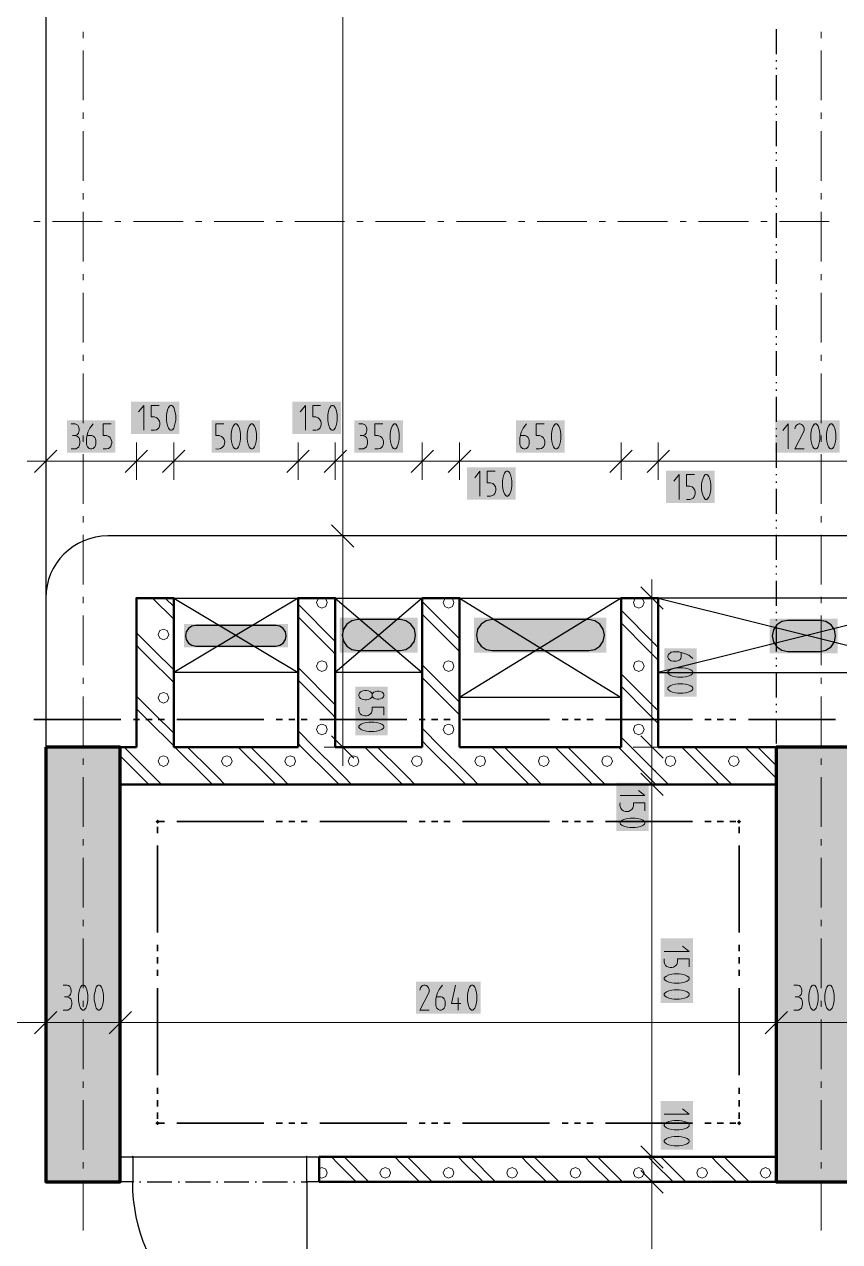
# Model space of a CAD drawing. Header units: millimetres. Extents: x 0 to 594, y 0 to 420.
# Drawn here: x 384.93 to 411.6, y 183.05 to 222.86 of the extents above; entities that cross this region are included whole.
import ezdxf

# ---------------------------------------------------------------- set-up
doc = ezdxf.new("R2010")
doc.units = ezdxf.units.MM
doc.header["$LTSCALE"] = 8
for name, color, linetype in [('PDF_Dokresleni nad rovinou rezu', 7, 'Continuous'), ('PDF_Dvere', 7, 'Continuous'), ('PDF_Instalacni prizdivky', 7, 'Continuous'), ('PDF_Koty delkove', 7, 'Continuous'), ('PDF_Obecne 0.25', 7, 'Continuous'), ('PDF_Osy hlavni', 7, 'Continuous'), ('PDF_Pozarni useky', 3, 'Continuous'), ('PDF_Rampy', 7, 'Continuous'), ('PDF_Rozvadece', 7, 'Continuous'), ('PDF_Steny vnitrni', 7, 'Continuous')]:
    doc.layers.add(name, color=color, linetype=linetype)

msp = doc.modelspace()

# ---------------------------------------------------------------- linework, layer by layer
at = {"layer": 'PDF_Dokresleni nad rovinou rezu', "lineweight": 25}
for points in [[(409.525, 222.702), (409.525, 221.89)], [(409.525, 221.687), (409.525, 221.646)], [(409.525, 221.443), (409.525, 221.402)], [(409.525, 221.199), (409.525, 220.386)], [(409.525, 220.183), (409.525, 220.143)], [(409.525, 219.939), (409.525, 219.899)], [(409.525, 219.696), (409.525, 218.883)], [(409.525, 218.68), (409.525, 218.639)], [(409.525, 218.436), (409.525, 218.395)], [(409.525, 218.192), (409.525, 217.38)], [(409.525, 217.176), (409.525, 217.136)], [(409.525, 216.933), (409.525, 216.892)], [(409.525, 216.689), (409.525, 215.876)], [(409.525, 215.673), (409.525, 215.632)], [(409.525, 215.429), (409.525, 215.389)], [(409.525, 215.185), (409.525, 214.373)], [(409.525, 214.17), (409.525, 214.129)], [(409.525, 213.926), (409.525, 213.885)], [(409.525, 213.682), (409.525, 212.869)], [(409.525, 212.666), (409.525, 212.626)], [(409.525, 212.422), (409.525, 212.382)], [(409.525, 212.179), (409.525, 211.366)], [(409.525, 211.163), (409.525, 211.122)], [(409.525, 210.919), (409.525, 210.878)], [(409.525, 210.675), (409.525, 209.863)], [(409.525, 209.659), (409.525, 209.619)], [(409.525, 209.416), (409.525, 209.375)], [(409.525, 209.172), (409.525, 208.359)], [(409.525, 208.156), (409.525, 208.115)], [(409.525, 207.912), (409.525, 207.872)], [(409.525, 207.669), (409.525, 206.856)], [(409.525, 206.653), (409.525, 206.612)], [(409.525, 206.409), (409.525, 206.368)], [(409.525, 206.165), (409.525, 205.353)], [(409.525, 205.149), (409.525, 205.109)], [(409.525, 204.906), (409.525, 204.865)], [(409.525, 204.662), (409.525, 203.849)], [(409.525, 203.646), (409.525, 203.605)], [(409.525, 203.402), (409.525, 203.362)], [(409.525, 203.158), (409.525, 202.346)], [(409.525, 202.143), (409.525, 202.102)], [(409.525, 201.899), (409.525, 201.858)], [(409.525, 201.655), (409.525, 200.842)], [(409.525, 200.639), (409.525, 200.599)], [(409.525, 200.395), (409.525, 200.355)], [(409.525, 200.152), (409.525, 199.339)]]:
    msp.add_lwpolyline(points, dxfattribs=at)
at = {"layer": 'PDF_Dokresleni nad rovinou rezu', "lineweight": 25, "transparency": 33554559}
msp.add_solid([(409.525, 199.275), (409.576, 199.224), (409.474, 199.224), (409.525, 199.173)], dxfattribs=at)
at = {"layer": 'PDF_Dvere', "lineweight": 25}
for points in [[(388.071, 185.816), (388.478, 185.816), (388.478, 185.003), (388.071, 185.003)], [(394.166, 185.816), (394.572, 185.816), (394.572, 185.003), (394.166, 185.003)]]:
    msp.add_lwpolyline(points, close=True, dxfattribs=at)
for points in [[(388.478, 185.816), (388.498, 185.816)], [(388.701, 185.816), (388.741, 185.816)], [(388.945, 185.816), (389.757, 185.816)], [(389.96, 185.816), (390.001, 185.816)], [(390.204, 185.816), (391.017, 185.816)], [(391.22, 185.816), (391.261, 185.816)], [(391.464, 185.816), (392.276, 185.816)], [(392.48, 185.816), (392.52, 185.816)], [(392.723, 185.816), (393.536, 185.816)], [(393.739, 185.816), (393.78, 185.816)], [(393.983, 185.816), (394.166, 185.816)], [(388.701, 185.003), (388.741, 185.003)], [(388.945, 185.003), (389.757, 185.003)], [(389.96, 185.003), (390.001, 185.003)], [(390.204, 185.003), (391.017, 185.003)], [(391.22, 185.003), (391.261, 185.003)], [(391.464, 185.003), (392.276, 185.003)], [(392.48, 185.003), (392.52, 185.003)], [(392.723, 185.003), (393.536, 185.003)], [(393.739, 185.003), (393.78, 185.003)]]:
    msp.add_lwpolyline(points, dxfattribs=at)
msp.add_lwpolyline([(393.983, 185.003), (394.166, 185.003), (394.166, 179.314, -0.414213), (388.478, 185.003), (388.498, 185.003)], format="xyb", dxfattribs=at)
at = {"layer": 'PDF_Dvere', "lineweight": 25, "transparency": 33554559}
for points in [[(388.427, 185.816), (388.478, 185.866), (388.478, 185.765), (388.528, 185.816)], [(394.115, 185.816), (394.166, 185.866), (394.166, 185.765), (394.217, 185.816)], [(388.427, 185.003), (388.478, 185.054), (388.478, 184.952), (388.528, 185.003)], [(394.115, 185.003), (394.166, 185.054), (394.166, 184.952), (394.217, 185.003)]]:
    msp.add_solid(points, dxfattribs=at)
at = {"layer": 'PDF_Instalacni prizdivky', "lineweight": 50}
for points in [[(389.818, 199.224), (389.818, 204.1), (388.6, 204.1), (388.6, 199.224)], [(395.101, 199.224), (395.101, 204.1), (393.882, 204.1), (393.882, 199.224)], [(399.164, 199.224), (399.164, 204.1), (397.945, 204.1), (397.945, 199.224)], [(405.665, 199.224), (405.665, 204.1), (404.446, 204.1), (404.446, 199.224)], [(388.6, 199.224), (388.071, 199.224), (388.071, 198.005), (409.525, 198.005), (409.525, 199.224), (405.665, 199.224)], [(393.882, 199.224), (389.818, 199.224)], [(397.945, 199.224), (395.101, 199.224)], [(404.446, 199.224), (399.164, 199.224)], [(394.572, 185.003), (394.572, 185.816)], [(394.572, 185.003), (409.525, 185.003), (409.525, 185.816), (394.572, 185.816)]]:
    msp.add_lwpolyline(points, dxfattribs=at)
at = {"layer": 'PDF_Instalacni prizdivky', "lineweight": 9}
for points in [[(388.6, 203.895), (388.621, 203.948), (388.6, 204)], [(389.124, 204.1), (389.818, 203.405)], [(389.538, 204.1), (389.818, 203.82)], [(393.882, 203.901), (395.101, 202.682)], [(394.611, 204.1), (394.541, 204.071), (394.49, 203.948), (394.541, 203.824), (394.664, 203.773), (394.787, 203.824), (394.838, 203.948), (394.787, 204.071), (394.716, 204.1)], [(397.945, 203.982), (399.164, 202.763)], [(398.756, 204.1), (398.685, 204.071), (398.634, 203.948), (398.685, 203.824), (398.808, 203.773), (398.931, 203.824), (398.982, 203.948), (398.931, 204.071), (398.861, 204.1)], [(404.973, 204.1), (404.902, 204.071), (404.851, 203.948), (404.902, 203.824), (405.025, 203.773), (405.148, 203.824), (405.199, 203.948), (405.148, 204.071), (405.077, 204.1)], [(393.882, 203.486), (394.975, 202.393), (395.101, 202.267)], [(397.945, 203.568), (399.119, 202.393), (399.164, 202.349)], [(404.446, 203.698), (405.543, 202.601)], [(404.446, 203.283), (405.336, 202.393), (405.543, 202.186), (405.665, 202.064)], [(388.6, 202.966), (388.965, 202.601), (389.172, 202.393), (389.818, 201.747)], [(397.945, 202.908), (397.946, 202.911), (397.945, 202.915)], [(388.6, 202.552), (388.758, 202.393), (388.965, 202.186), (389.818, 201.333)], [(405.543, 202.601), (405.665, 202.479)], [(388.6, 201.823), (388.621, 201.875), (388.6, 201.928)], [(397.945, 201.91), (399.164, 200.691)], [(393.882, 201.829), (395.101, 200.61)], [(397.945, 201.495), (399.119, 200.321), (399.164, 200.276)], [(404.446, 201.625), (405.543, 200.528)], [(393.882, 201.414), (394.975, 200.321), (395.101, 200.195)], [(404.446, 201.211), (405.336, 200.321), (405.543, 200.114), (405.665, 199.992)], [(388.6, 200.894), (388.965, 200.528)], [(397.945, 200.836), (397.946, 200.839), (397.945, 200.843)], [(388.6, 200.48), (388.758, 200.321), (388.965, 200.114), (389.818, 199.261)], [(388.965, 200.528), (389.172, 200.321), (389.818, 199.675)], [(405.543, 200.528), (405.665, 200.406)], [(388.6, 199.751), (388.621, 199.803), (388.6, 199.855)], [(393.882, 199.756), (394.414, 199.224)], [(397.945, 199.838), (398.558, 199.224)], [(404.446, 199.553), (404.775, 199.224)], [(388.197, 199.224), (388.965, 198.456)], [(389.855, 199.224), (390.83, 198.249)], [(390.269, 199.224), (391.037, 198.456)], [(391.927, 199.224), (392.902, 198.249)], [(392.342, 199.224), (393.11, 198.456)], [(393.882, 199.342), (394, 199.224)], [(394, 199.224), (394.975, 198.249)], [(394.414, 199.224), (395.182, 198.456)], [(396.072, 199.224), (397.047, 198.249)], [(396.486, 199.224), (397.254, 198.456)], [(397.945, 199.423), (398.144, 199.224)], [(398.144, 199.224), (399.119, 198.249)], [(398.558, 199.224), (399.326, 198.456)], [(400.216, 199.224), (401.191, 198.249)], [(400.631, 199.224), (401.399, 198.456)], [(402.288, 199.224), (403.264, 198.249)], [(402.703, 199.224), (403.471, 198.456)], [(404.361, 199.224), (405.336, 198.249)], [(404.775, 199.224), (405.543, 198.456)], [(406.433, 199.224), (407.408, 198.249)], [(406.847, 199.224), (407.615, 198.456)], [(408.505, 199.224), (409.48, 198.249)], [(408.92, 199.224), (409.525, 198.619)], [(388.071, 198.936), (388.758, 198.249)], [(395.7, 198.593), (395.823, 198.644), (395.874, 198.767), (395.823, 198.89), (395.7, 198.941), (395.577, 198.89), (395.526, 198.767)], [(395.526, 198.767), (395.577, 198.644), (395.7, 198.593)], [(388.965, 198.456), (389.172, 198.249)], [(391.037, 198.456), (391.245, 198.249)], [(393.11, 198.456), (393.317, 198.249)], [(395.182, 198.456), (395.389, 198.249)], [(397.254, 198.456), (397.461, 198.249)], [(399.326, 198.456), (399.534, 198.249)], [(401.399, 198.456), (401.606, 198.249)], [(403.471, 198.456), (403.678, 198.249)], [(405.543, 198.456), (405.75, 198.249)], [(407.615, 198.456), (407.822, 198.249)], [(388.758, 198.249), (388.965, 198.042)], [(388.965, 198.042), (389.002, 198.005)], [(389.172, 198.249), (389.416, 198.005)], [(390.83, 198.249), (391.037, 198.042)], [(391.037, 198.042), (391.074, 198.005)], [(391.245, 198.249), (391.488, 198.005)], [(392.902, 198.249), (393.11, 198.042)], [(393.11, 198.042), (393.146, 198.005)], [(393.317, 198.249), (393.561, 198.005)], [(394.975, 198.249), (395.182, 198.042)], [(395.182, 198.042), (395.218, 198.005)], [(395.389, 198.249), (395.633, 198.005)], [(397.047, 198.249), (397.254, 198.042)], [(397.254, 198.042), (397.291, 198.005)], [(397.461, 198.249), (397.705, 198.005)], [(399.119, 198.249), (399.326, 198.042)], [(399.326, 198.042), (399.363, 198.005)], [(399.534, 198.249), (399.777, 198.005)], [(401.191, 198.249), (401.399, 198.042)], [(401.399, 198.042), (401.435, 198.005)], [(401.606, 198.249), (401.85, 198.005)], [(403.264, 198.249), (403.471, 198.042)], [(403.471, 198.042), (403.507, 198.005)], [(403.678, 198.249), (403.922, 198.005)], [(405.336, 198.249), (405.543, 198.042)], [(405.543, 198.042), (405.58, 198.005)], [(405.75, 198.249), (405.994, 198.005)], [(407.408, 198.249), (407.615, 198.042)], [(407.615, 198.042), (407.652, 198.005)], [(407.822, 198.249), (408.066, 198.005)], [(409.48, 198.249), (409.525, 198.204)], [(394.975, 185.816), (395.182, 185.608), (395.787, 185.003)], [(395.389, 185.816), (396.202, 185.003)], [(397.047, 185.816), (397.254, 185.608), (397.86, 185.003)], [(397.461, 185.816), (398.274, 185.003)], [(399.119, 185.816), (399.326, 185.608), (399.932, 185.003)], [(399.534, 185.816), (400.346, 185.003)], [(401.191, 185.816), (401.399, 185.608), (402.004, 185.003)], [(401.606, 185.816), (402.418, 185.003)], [(403.264, 185.816), (403.471, 185.608), (404.076, 185.003)], [(403.678, 185.816), (404.491, 185.003)], [(405.336, 185.816), (405.543, 185.608), (406.148, 185.003)], [(405.75, 185.816), (406.563, 185.003)], [(407.408, 185.816), (407.615, 185.608), (408.221, 185.003)], [(407.822, 185.816), (408.635, 185.003)], [(409.48, 185.816), (409.525, 185.771)], [(394.664, 185.123), (394.787, 185.174), (394.838, 185.297), (394.787, 185.421), (394.664, 185.472), (394.572, 185.434)], [(394.572, 185.161), (394.664, 185.123)], [(409.293, 185.174), (409.344, 185.297), (409.293, 185.421), (409.169, 185.472), (409.046, 185.421), (408.995, 185.297), (409.046, 185.174), (409.169, 185.123)], [(409.169, 185.123), (409.293, 185.174)]]:
    msp.add_lwpolyline(points, dxfattribs=at)
for points in [[(389.483, 202.737), (389.606, 202.788), (389.657, 202.911), (389.606, 203.034), (389.483, 203.085), (389.36, 203.034), (389.309, 202.911), (389.36, 202.788)], [(394.664, 201.701), (394.787, 201.752), (394.838, 201.875), (394.787, 201.998), (394.664, 202.049), (394.541, 201.998), (394.49, 201.875), (394.541, 201.752)], [(398.808, 201.701), (398.931, 201.752), (398.982, 201.875), (398.931, 201.998), (398.808, 202.049), (398.685, 201.998), (398.634, 201.875), (398.685, 201.752)], [(405.025, 201.701), (405.148, 201.752), (405.199, 201.875), (405.148, 201.998), (405.025, 202.049), (404.902, 201.998), (404.851, 201.875), (404.902, 201.752)], [(389.483, 200.665), (389.606, 200.716), (389.657, 200.839), (389.606, 200.962), (389.483, 201.013), (389.36, 200.962), (389.309, 200.839), (389.36, 200.716)], [(394.664, 199.629), (394.787, 199.68), (394.838, 199.803), (394.787, 199.926), (394.664, 199.977), (394.541, 199.926), (394.49, 199.803), (394.541, 199.68)], [(398.808, 199.629), (398.931, 199.68), (398.982, 199.803), (398.931, 199.926), (398.808, 199.977), (398.685, 199.926), (398.634, 199.803), (398.685, 199.68)], [(405.025, 199.629), (405.148, 199.68), (405.199, 199.803), (405.148, 199.926), (405.025, 199.977), (404.902, 199.926), (404.851, 199.803), (404.902, 199.68)], [(389.483, 198.593), (389.606, 198.644), (389.657, 198.767), (389.606, 198.89), (389.483, 198.941), (389.36, 198.89), (389.309, 198.767), (389.36, 198.644)], [(391.555, 198.593), (391.679, 198.644), (391.73, 198.767), (391.679, 198.89), (391.555, 198.941), (391.432, 198.89), (391.381, 198.767), (391.432, 198.644)], [(393.628, 198.593), (393.751, 198.644), (393.802, 198.767), (393.751, 198.89), (393.628, 198.941), (393.505, 198.89), (393.454, 198.767), (393.505, 198.644)], [(397.772, 198.593), (397.895, 198.644), (397.946, 198.767), (397.895, 198.89), (397.772, 198.941), (397.649, 198.89), (397.598, 198.767), (397.649, 198.644)], [(399.844, 198.593), (399.968, 198.644), (400.018, 198.767), (399.968, 198.89), (399.844, 198.941), (399.721, 198.89), (399.67, 198.767), (399.721, 198.644)], [(401.917, 198.593), (402.04, 198.644), (402.091, 198.767), (402.04, 198.89), (401.917, 198.941), (401.794, 198.89), (401.743, 198.767), (401.794, 198.644)], [(403.989, 198.593), (404.112, 198.644), (404.163, 198.767), (404.112, 198.89), (403.989, 198.941), (403.866, 198.89), (403.815, 198.767), (403.866, 198.644)], [(406.061, 198.593), (406.184, 198.644), (406.235, 198.767), (406.184, 198.89), (406.061, 198.941), (405.938, 198.89), (405.887, 198.767), (405.938, 198.644)], [(408.133, 198.593), (408.256, 198.644), (408.307, 198.767), (408.256, 198.89), (408.133, 198.941), (408.01, 198.89), (407.959, 198.767), (408.01, 198.644)], [(396.736, 185.123), (396.859, 185.174), (396.91, 185.297), (396.859, 185.421), (396.736, 185.472), (396.613, 185.421), (396.562, 185.297), (396.613, 185.174)], [(398.808, 185.123), (398.931, 185.174), (398.982, 185.297), (398.931, 185.421), (398.808, 185.472), (398.685, 185.421), (398.634, 185.297), (398.685, 185.174)], [(400.881, 185.123), (401.004, 185.174), (401.055, 185.297), (401.004, 185.421), (400.881, 185.472), (400.757, 185.421), (400.706, 185.297), (400.757, 185.174)], [(402.953, 185.123), (403.076, 185.174), (403.127, 185.297), (403.076, 185.421), (402.953, 185.472), (402.83, 185.421), (402.779, 185.297), (402.83, 185.174)], [(405.025, 185.123), (405.148, 185.174), (405.199, 185.297), (405.148, 185.421), (405.025, 185.472), (404.902, 185.421), (404.851, 185.297), (404.902, 185.174)], [(407.097, 185.123), (407.22, 185.174), (407.271, 185.297), (407.22, 185.421), (407.097, 185.472), (406.974, 185.421), (406.923, 185.297), (406.974, 185.174)]]:
    msp.add_lwpolyline(points, close=True, dxfattribs=at)
at = {"layer": 'PDF_Instalacni prizdivky', "lineweight": 9, "transparency": 33554559}
for points in [[(388.996, 202.604), (389.015, 202.586), (388.978, 202.586), (388.996, 202.568)], [(405.574, 202.604), (405.592, 202.586), (405.556, 202.586), (405.574, 202.568)], [(388.996, 200.532), (389.015, 200.514), (388.978, 200.514), (388.996, 200.496)], [(405.574, 200.532), (405.592, 200.514), (405.556, 200.514), (405.574, 200.496)], [(388.996, 198.46), (389.015, 198.442), (388.978, 198.442), (388.996, 198.423)], [(391.069, 198.46), (391.087, 198.442), (391.05, 198.442), (391.069, 198.423)], [(393.141, 198.46), (393.159, 198.442), (393.122, 198.442), (393.141, 198.423)], [(395.213, 198.46), (395.231, 198.442), (395.195, 198.442), (395.213, 198.423)], [(397.285, 198.46), (397.304, 198.442), (397.267, 198.442), (397.285, 198.423)], [(399.357, 198.46), (399.376, 198.442), (399.339, 198.442), (399.357, 198.423)], [(401.43, 198.46), (401.448, 198.442), (401.411, 198.442), (401.43, 198.423)], [(403.502, 198.46), (403.52, 198.442), (403.484, 198.442), (403.502, 198.423)], [(405.574, 198.46), (405.592, 198.442), (405.556, 198.442), (405.574, 198.423)], [(407.646, 198.46), (407.665, 198.442), (407.628, 198.442), (407.646, 198.423)]]:
    msp.add_solid(points, dxfattribs=at)
at = {"layer": 'PDF_Koty delkove', "lineweight": 18}
for points in [[(395.348, 249.079), (395.348, 247.82), (395.348, 247.292), (395.348, 245.26), (395.348, 206.131), (395.348, 199.224)], [(388.841, 209.589), (388.841, 210.401), (388.668, 210.185)], [(389.339, 210.401), (389.079, 210.401), (389.079, 210.023), (389.188, 210.023), (389.263, 209.995), (389.307, 209.954), (389.35, 209.887), (389.361, 209.833), (389.361, 209.779), (389.35, 209.724), (389.328, 209.671), (389.296, 209.63), (389.253, 209.602), (389.188, 209.589), (389.079, 209.589)], [(394.123, 209.589), (394.123, 210.401), (393.95, 210.185)], [(394.622, 210.401), (394.362, 210.401), (394.362, 210.023), (394.47, 210.023), (394.546, 209.995), (394.589, 209.954), (394.632, 209.887), (394.643, 209.833), (394.643, 209.779), (394.632, 209.724), (394.611, 209.671), (394.578, 209.63), (394.535, 209.602), (394.47, 209.589), (394.362, 209.589)], [(386.467, 209.792), (386.597, 209.792)], [(386.597, 209.792), (386.64, 209.779), (386.683, 209.751), (386.705, 209.711), (386.727, 209.63), (386.727, 209.576), (386.705, 209.494), (386.662, 209.44), (386.597, 209.413), (386.51, 209.413)], [(386.987, 209.413), (387.138, 209.413), (387.182, 209.399), (387.214, 209.372), (387.236, 209.345), (387.257, 209.305), (387.268, 209.251), (387.268, 209.143), (387.257, 209.088), (387.236, 209.047), (387.214, 209.021), (387.182, 208.993), (387.138, 208.979), (387.095, 208.979), (387.052, 208.993), (387.019, 209.021), (386.998, 209.047), (386.976, 209.088), (386.965, 209.143), (386.965, 209.332), (387.008, 209.521), (387.073, 209.657), (387.182, 209.792)], [(387.767, 209.792), (387.507, 209.792), (387.507, 209.413), (387.616, 209.413), (387.691, 209.385), (387.735, 209.345), (387.777, 209.277), (387.788, 209.224), (387.788, 209.169), (387.777, 209.115)], [(392.522, 209.305), (392.522, 209.468), (392.511, 209.548), (392.49, 209.643), (392.457, 209.724), (392.414, 209.779), (392.392, 209.792), (392.349, 209.792), (392.327, 209.779), (392.284, 209.724), (392.252, 209.643), (392.23, 209.548), (392.218, 209.468), (392.218, 209.305), (392.23, 209.224), (392.252, 209.129), (392.284, 209.047), (392.327, 208.993)], [(395.873, 209.792), (396.003, 209.792), (396.047, 209.779), (396.09, 209.751)], [(396.09, 209.751), (396.112, 209.711), (396.133, 209.63), (396.133, 209.576), (396.112, 209.494), (396.068, 209.44), (396.003, 209.413), (395.917, 209.413)], [(396.653, 209.792), (396.393, 209.792), (396.393, 209.413), (396.502, 209.413), (396.577, 209.385), (396.621, 209.345), (396.664, 209.277), (396.675, 209.224), (396.675, 209.169), (396.664, 209.115), (396.642, 209.061), (396.61, 209.021), (396.567, 208.993), (396.502, 208.979), (396.393, 208.979)], [(397.195, 209.305), (397.195, 209.468), (397.184, 209.548), (397.162, 209.643), (397.13, 209.724), (397.087, 209.779), (397.065, 209.792), (397.022, 209.792), (397, 209.779), (396.957, 209.724), (396.924, 209.643), (396.902, 209.548), (396.891, 209.468), (396.891, 209.305), (396.902, 209.224), (396.924, 209.129), (396.957, 209.047), (397, 208.993), (397.022, 208.979), (397.065, 208.979)], [(401.426, 209.305), (401.437, 209.251), (401.437, 209.143), (401.426, 209.088), (401.404, 209.047), (401.383, 209.021), (401.35, 208.993), (401.307, 208.979), (401.264, 208.979), (401.22, 208.993), (401.188, 209.021), (401.166, 209.047), (401.144, 209.088), (401.133, 209.143), (401.133, 209.332), (401.177, 209.521), (401.242, 209.657), (401.35, 209.792)], [(401.935, 209.792), (401.675, 209.792), (401.675, 209.413), (401.784, 209.413), (401.859, 209.385), (401.903, 209.345), (401.946, 209.277), (401.957, 209.224), (401.957, 209.169), (401.946, 209.115), (401.924, 209.061), (401.892, 209.021), (401.849, 208.993), (401.784, 208.979), (401.675, 208.979)], [(402.477, 209.305), (402.477, 209.468), (402.466, 209.548), (402.444, 209.643), (402.412, 209.724), (402.369, 209.779), (402.347, 209.792), (402.304, 209.792), (402.282, 209.779), (402.239, 209.724), (402.206, 209.643), (402.184, 209.548), (402.173, 209.468), (402.173, 209.305), (402.184, 209.224), (402.206, 209.129), (402.239, 209.047), (402.282, 208.993), (402.304, 208.979), (402.347, 208.979)], [(409.913, 208.979), (409.913, 209.792), (409.74, 209.576)], [(410.433, 209.576), (410.433, 209.657), (410.411, 209.711), (410.379, 209.751), (410.346, 209.779), (410.303, 209.792), (410.26, 209.792), (410.216, 209.779), (410.184, 209.751), (410.151, 209.711), (410.129, 209.63)], [(410.433, 208.979), (410.129, 208.979), (410.411, 209.521), (410.433, 209.576)], [(411.473, 209.305), (411.473, 209.468), (411.462, 209.548), (411.44, 209.643), (411.408, 209.724), (411.365, 209.779), (411.343, 209.792), (411.3, 209.792), (411.278, 209.779), (411.235, 209.724), (411.202, 209.643), (411.18, 209.548), (411.169, 209.468), (411.169, 209.305), (411.18, 209.224), (411.202, 209.129), (411.235, 209.047)], [(385.633, 207.963), (385.633, 208.573), (385.633, 209.182)], [(386.467, 208.979), (386.618, 208.979), (386.672, 209.007), (386.716, 209.047), (386.737, 209.115), (386.748, 209.169), (386.748, 209.224), (386.737, 209.291), (386.716, 209.345), (386.672, 209.385), (386.597, 209.413)], [(387.777, 209.115), (387.756, 209.061), (387.723, 209.021), (387.681, 208.993), (387.616, 208.979), (387.507, 208.979)], [(388.6, 207.963), (388.6, 208.573), (388.6, 209.182)], [(389.818, 207.963), (389.818, 208.573), (389.818, 209.182)], [(392.327, 208.993), (392.349, 208.979), (392.392, 208.979), (392.414, 208.993), (392.457, 209.047), (392.49, 209.129), (392.511, 209.224), (392.522, 209.305)], [(393.882, 207.963), (393.882, 208.573), (393.882, 209.182)], [(395.101, 207.963), (395.101, 208.573), (395.101, 209.182)], [(395.873, 208.979), (396.025, 208.979), (396.079, 209.007), (396.122, 209.047), (396.144, 209.115), (396.155, 209.169), (396.155, 209.224), (396.144, 209.291), (396.122, 209.345), (396.079, 209.385), (396.003, 209.413)], [(397.065, 208.979), (397.087, 208.993), (397.13, 209.047), (397.162, 209.129), (397.184, 209.224), (397.195, 209.305)], [(397.945, 207.963), (397.945, 208.573), (397.945, 209.182)], [(399.164, 207.963), (399.164, 208.573), (399.164, 209.182)], [(401.155, 209.413), (401.307, 209.413), (401.35, 209.399), (401.383, 209.372), (401.404, 209.345), (401.426, 209.305)], [(402.347, 208.979), (402.369, 208.993), (402.412, 209.047), (402.444, 209.129), (402.466, 209.224), (402.477, 209.305)], [(404.446, 207.963), (404.446, 208.573), (404.446, 209.182)], [(405.665, 207.963), (405.665, 208.573), (405.665, 209.182)], [(411.235, 209.047), (411.278, 208.993), (411.3, 208.979), (411.343, 208.979), (411.365, 208.993), (411.408, 209.047), (411.44, 209.129), (411.462, 209.224), (411.473, 209.305)], [(385.268, 208.207), (385.999, 208.939)], [(388.234, 208.207), (388.965, 208.939)], [(389.453, 208.207), (390.184, 208.939)], [(393.516, 208.207), (394.247, 208.939)], [(394.735, 208.207), (395.466, 208.939)], [(397.579, 208.207), (398.311, 208.939)], [(398.798, 208.207), (399.53, 208.939)], [(404.08, 208.207), (404.812, 208.939)], [(405.299, 208.207), (406.031, 208.939)], [(385.633, 208.573), (385.024, 208.573)], [(385.633, 208.573), (388.6, 208.573), (389.137, 208.573), (389.818, 208.573), (390.374, 208.573), (393.882, 208.573), (395.101, 208.573), (397.945, 208.573), (399.164, 208.573), (404.446, 208.573), (405.665, 208.573), (415.417, 208.573), (416.636, 208.573), (423.137, 208.573), (424.356, 208.573), (429.231, 208.573), (445.119, 208.573), (459.137, 208.573)], [(399.833, 207.435), (399.833, 208.248), (399.66, 208.032)], [(400.332, 208.248), (400.072, 208.248), (400.072, 207.869), (400.18, 207.869), (400.256, 207.841), (400.299, 207.801), (400.342, 207.733), (400.353, 207.68), (400.353, 207.625), (400.342, 207.571), (400.321, 207.517), (400.288, 207.477), (400.245, 207.449), (400.18, 207.435), (400.072, 207.435)], [(406.346, 207.326), (406.346, 208.139), (406.173, 207.923)], [(406.845, 208.139), (406.585, 208.139), (406.585, 207.76), (406.693, 207.76), (406.769, 207.732), (406.812, 207.692), (406.855, 207.624), (406.866, 207.571), (406.866, 207.516), (406.855, 207.462), (406.834, 207.408), (406.801, 207.368), (406.758, 207.34), (406.693, 207.326), (406.585, 207.326)], [(394.982, 206.497), (395.713, 205.766)], [(394.738, 206.131), (395.348, 206.131), (395.957, 206.131)], [(405.454, 204.1), (405.454, 204.709)], [(405.089, 204.466), (405.82, 203.734)], [(404.845, 204.1), (405.454, 204.1), (406.064, 204.1)], [(405.454, 204.1), (405.454, 202.983), (405.454, 201.372), (405.454, 199.224), (405.454, 198.005), (405.454, 185.816), (405.454, 185.003), (405.454, 156.886), (405.454, 149.166), (405.454, 145.956)], [(406.416, 202.312), (406.416, 202.16), (406.403, 202.117), (406.376, 202.084), (406.348, 202.063), (406.308, 202.041), (406.254, 202.03), (406.146, 202.03), (406.091, 202.041), (406.051, 202.063), (406.024, 202.084), (405.996, 202.117), (405.982, 202.16), (405.982, 202.203), (405.996, 202.247), (406.024, 202.279), (406.051, 202.301), (406.091, 202.323), (406.146, 202.334), (406.335, 202.334), (406.525, 202.29), (406.66, 202.225), (406.795, 202.117)], [(406.646, 201.543), (406.728, 201.575), (406.782, 201.618), (406.795, 201.64), (406.795, 201.683), (406.782, 201.705), (406.728, 201.748), (406.646, 201.781), (406.551, 201.803), (406.471, 201.814), (406.308, 201.814), (406.227, 201.803), (406.132, 201.781), (406.051, 201.748), (405.996, 201.705), (405.982, 201.683), (405.982, 201.64), (405.996, 201.618), (406.051, 201.575), (406.132, 201.543), (406.227, 201.521), (406.308, 201.51)], [(406.308, 201.51), (406.471, 201.51), (406.551, 201.521), (406.646, 201.543)], [(396.31, 200.966), (396.324, 200.987), (396.364, 201.02), (396.418, 201.041), (396.472, 201.052), (396.527, 201.052), (396.581, 201.041), (396.635, 201.02), (396.676, 200.976), (396.689, 200.943), (396.689, 200.901), (396.676, 200.868), (396.635, 200.825), (396.581, 200.803)], [(396.581, 200.803), (396.527, 200.792), (396.472, 200.792), (396.418, 200.803), (396.364, 200.825), (396.324, 200.857), (396.31, 200.878)], [(396.689, 200.272), (396.689, 200.532), (396.31, 200.532), (396.31, 200.423), (396.282, 200.348), (396.242, 200.304), (396.174, 200.262), (396.121, 200.25), (396.066, 200.25), (396.012, 200.262), (395.958, 200.283), (395.917, 200.315), (395.89, 200.358), (395.876, 200.423), (395.876, 200.532)], [(394.982, 199.59), (395.713, 198.858)], [(405.089, 199.59), (405.82, 198.858)], [(394.738, 199.224), (395.348, 199.224), (395.957, 199.224)], [(395.348, 199.224), (395.348, 198.615)], [(404.845, 199.224), (405.454, 199.224), (406.064, 199.224)], [(405.089, 198.371), (405.82, 197.639)], [(404.845, 198.005), (405.454, 198.005), (406.064, 198.005)], [(404.416, 197.636), (405.229, 197.636), (405.013, 197.809)], [(405.861, 192.539), (406.673, 192.539), (406.457, 192.711)], [(406.673, 192.04), (406.673, 192.3), (406.295, 192.3), (406.295, 192.191), (406.267, 192.116), (406.226, 192.072), (406.159, 192.03), (406.105, 192.018), (406.051, 192.018), (405.996, 192.03), (405.943, 192.051), (405.902, 192.083), (405.874, 192.126), (405.861, 192.191)], [(405.861, 192.191), (405.861, 192.3)], [(386.203, 191.434), (386.333, 191.434), (386.376, 191.421), (386.419, 191.393), (386.441, 191.352), (386.463, 191.272), (386.463, 191.217), (386.441, 191.136), (386.398, 191.082), (386.333, 191.055), (386.246, 191.055)], [(387.004, 190.947), (387.004, 191.109), (386.993, 191.19), (386.972, 191.285), (386.939, 191.366), (386.896, 191.421), (386.874, 191.434), (386.831, 191.434), (386.809, 191.421), (386.766, 191.366), (386.734, 191.285), (386.712, 191.19), (386.701, 191.109), (386.701, 190.947), (386.712, 190.866), (386.734, 190.77), (386.766, 190.689)], [(398.17, 190.621), (397.866, 190.621), (398.148, 191.163), (398.17, 191.217), (398.17, 191.299), (398.148, 191.352), (398.116, 191.393), (398.083, 191.421), (398.04, 191.434), (397.997, 191.434), (397.953, 191.421), (397.921, 191.393), (397.888, 191.352), (397.866, 191.272)], [(398.409, 191.055), (398.56, 191.055), (398.604, 191.041), (398.636, 191.014), (398.658, 190.987), (398.679, 190.947), (398.69, 190.892), (398.69, 190.784), (398.679, 190.73), (398.658, 190.689), (398.636, 190.662), (398.604, 190.635), (398.56, 190.621), (398.517, 190.621), (398.474, 190.635), (398.441, 190.662), (398.42, 190.689), (398.397, 190.73), (398.386, 190.784), (398.386, 190.974), (398.43, 191.163), (398.495, 191.299), (398.604, 191.434)], [(399.21, 190.838), (398.906, 190.838), (399.037, 191.434)], [(410.094, 191.434), (410.224, 191.434), (410.268, 191.421), (410.311, 191.393), (410.333, 191.352), (410.354, 191.272), (410.354, 191.217)], [(410.354, 191.217), (410.333, 191.136), (410.289, 191.082), (410.224, 191.055), (410.138, 191.055)], [(411.416, 190.947), (411.416, 191.109), (411.405, 191.19), (411.383, 191.285), (411.351, 191.366), (411.308, 191.421), (411.286, 191.434), (411.243, 191.434), (411.221, 191.421), (411.178, 191.366), (411.145, 191.285), (411.123, 191.19), (411.112, 191.109)], [(385.633, 189.605), (385.633, 190.215), (385.633, 190.824)], [(386.203, 190.621), (386.354, 190.621), (386.408, 190.649), (386.452, 190.689), (386.473, 190.757), (386.484, 190.811), (386.484, 190.866), (386.473, 190.933), (386.452, 190.987), (386.408, 191.027), (386.333, 191.055)], [(386.766, 190.689), (386.809, 190.635), (386.831, 190.621), (386.874, 190.621), (386.896, 190.635), (386.939, 190.689), (386.972, 190.77), (386.993, 190.866), (387.004, 190.947)], [(388.071, 189.605), (388.071, 190.215), (388.071, 190.824)], [(399.124, 190.621), (399.124, 191.027)], [(409.525, 189.605), (409.525, 190.215), (409.525, 190.824)], [(410.094, 190.621), (410.246, 190.621), (410.3, 190.649), (410.343, 190.689), (410.365, 190.757), (410.376, 190.811), (410.376, 190.866), (410.365, 190.933), (410.343, 190.987), (410.3, 191.027), (410.224, 191.055)], [(411.112, 191.109), (411.112, 190.947), (411.123, 190.866), (411.145, 190.77), (411.178, 190.689), (411.221, 190.635), (411.243, 190.621), (411.286, 190.621), (411.308, 190.635), (411.351, 190.689), (411.383, 190.77), (411.405, 190.866), (411.416, 190.947)], [(385.268, 189.849), (385.999, 190.58)], [(387.706, 189.849), (388.437, 190.58)], [(409.159, 189.849), (409.891, 190.58)], [(338.895, 190.215), (385.633, 190.215), (388.071, 190.215), (409.525, 190.215), (411.963, 190.215), (414.807, 190.215), (415.62, 190.215), (419.683, 190.215), (455.927, 190.215), (457.958, 190.215), (459.137, 190.215)], [(405.861, 187.221), (406.673, 187.221)], [(406.673, 187.221), (406.457, 187.394)], [(405.089, 186.181), (405.82, 185.45)], [(404.845, 185.816), (405.454, 185.816), (406.064, 185.816)], [(405.089, 185.369), (405.82, 184.637)], [(404.845, 185.003), (405.454, 185.003), (406.064, 185.003)]]:
    msp.add_lwpolyline(points, dxfattribs=at)
for points in [[(389.881, 209.915), (389.881, 210.077), (389.87, 210.157), (389.848, 210.253), (389.816, 210.334), (389.773, 210.388), (389.751, 210.401), (389.708, 210.401), (389.686, 210.388), (389.643, 210.334), (389.611, 210.253), (389.588, 210.157), (389.577, 210.077), (389.577, 209.915), (389.588, 209.833), (389.611, 209.738), (389.643, 209.657), (389.686, 209.602), (389.708, 209.589), (389.751, 209.589), (389.773, 209.602), (389.816, 209.657), (389.848, 209.738), (389.87, 209.833)], [(395.163, 209.915), (395.163, 210.077), (395.152, 210.157), (395.131, 210.253), (395.098, 210.334), (395.055, 210.388), (395.033, 210.401), (394.99, 210.401), (394.968, 210.388), (394.925, 210.334), (394.893, 210.253), (394.871, 210.157), (394.86, 210.077), (394.86, 209.915), (394.871, 209.833), (394.893, 209.738), (394.925, 209.657), (394.968, 209.602), (394.99, 209.589), (395.033, 209.589), (395.055, 209.602), (395.098, 209.657), (395.131, 209.738), (395.152, 209.833)], [(392.002, 209.305), (392.002, 209.468), (391.991, 209.548), (391.969, 209.643), (391.937, 209.724), (391.894, 209.779), (391.872, 209.792), (391.829, 209.792), (391.807, 209.779), (391.764, 209.724), (391.732, 209.643), (391.709, 209.548), (391.698, 209.468), (391.698, 209.305), (391.709, 209.224), (391.732, 209.129), (391.764, 209.047), (391.807, 208.993), (391.829, 208.979), (391.872, 208.979), (391.894, 208.993), (391.937, 209.047), (391.969, 209.129), (391.991, 209.224)], [(410.953, 209.305), (410.953, 209.468), (410.942, 209.548), (410.92, 209.643), (410.888, 209.724), (410.845, 209.779), (410.823, 209.792), (410.78, 209.792), (410.758, 209.779), (410.715, 209.724), (410.682, 209.643), (410.66, 209.548), (410.649, 209.468), (410.649, 209.305), (410.66, 209.224), (410.682, 209.129), (410.715, 209.047), (410.758, 208.993), (410.78, 208.979), (410.823, 208.979), (410.845, 208.993), (410.888, 209.047), (410.92, 209.129), (410.942, 209.224)], [(400.873, 207.761), (400.873, 207.924), (400.862, 208.004), (400.841, 208.099), (400.808, 208.18), (400.765, 208.235), (400.743, 208.248), (400.7, 208.248), (400.678, 208.235), (400.635, 208.18), (400.603, 208.099), (400.581, 208.004), (400.57, 207.924), (400.57, 207.761), (400.581, 207.68), (400.603, 207.585), (400.635, 207.503), (400.678, 207.449), (400.7, 207.435), (400.743, 207.435), (400.765, 207.449), (400.808, 207.503), (400.841, 207.585), (400.862, 207.68)], [(407.387, 207.652), (407.387, 207.815), (407.375, 207.895), (407.354, 207.99), (407.321, 208.071), (407.279, 208.126), (407.256, 208.139), (407.214, 208.139), (407.191, 208.126), (407.149, 208.071), (407.116, 207.99), (407.094, 207.895), (407.083, 207.815), (407.083, 207.652), (407.094, 207.571), (407.116, 207.476), (407.149, 207.394), (407.191, 207.34), (407.214, 207.326), (407.256, 207.326), (407.279, 207.34), (407.321, 207.394), (407.354, 207.476), (407.375, 207.571)], [(406.308, 200.99), (406.471, 200.99), (406.551, 201.001), (406.646, 201.022), (406.728, 201.055), (406.782, 201.098), (406.795, 201.12), (406.795, 201.163), (406.782, 201.185), (406.728, 201.228), (406.646, 201.26), (406.551, 201.283), (406.471, 201.294), (406.308, 201.294), (406.227, 201.283), (406.132, 201.26), (406.051, 201.228), (405.996, 201.185), (405.982, 201.163), (405.982, 201.12), (405.996, 201.098), (406.051, 201.055), (406.132, 201.022), (406.227, 201.001)], [(396.066, 200.771), (396.121, 200.771), (396.188, 200.782), (396.255, 200.813), (396.296, 200.857), (396.31, 200.878), (396.31, 200.966), (396.296, 200.987), (396.255, 201.031), (396.188, 201.063), (396.121, 201.074), (396.066, 201.074), (395.999, 201.063), (395.93, 201.031), (395.89, 200.987), (395.876, 200.943), (395.876, 200.901), (395.89, 200.857), (395.93, 200.813), (395.999, 200.782)], [(396.202, 199.73), (396.364, 199.73), (396.445, 199.741), (396.54, 199.763), (396.621, 199.795), (396.676, 199.838), (396.689, 199.86), (396.689, 199.903), (396.676, 199.925), (396.621, 199.968), (396.54, 200.001), (396.445, 200.023), (396.364, 200.034), (396.202, 200.034), (396.121, 200.023), (396.026, 200.001), (395.944, 199.968), (395.89, 199.925), (395.876, 199.903), (395.876, 199.86), (395.89, 199.838), (395.944, 199.795), (396.026, 199.763), (396.121, 199.741)], [(404.742, 196.596), (404.905, 196.596), (404.985, 196.607), (405.08, 196.628), (405.161, 196.661), (405.216, 196.704), (405.229, 196.726), (405.229, 196.769), (405.216, 196.791), (405.161, 196.834), (405.08, 196.866), (404.985, 196.888), (404.905, 196.899), (404.742, 196.899), (404.661, 196.888), (404.566, 196.866), (404.484, 196.834), (404.43, 196.791), (404.416, 196.769), (404.416, 196.726), (404.43, 196.704), (404.484, 196.661), (404.566, 196.628), (404.661, 196.607)], [(406.186, 191.498), (406.349, 191.498), (406.429, 191.509), (406.525, 191.531), (406.606, 191.563), (406.66, 191.606), (406.673, 191.628), (406.673, 191.671), (406.66, 191.693), (406.606, 191.736), (406.525, 191.769), (406.429, 191.791), (406.349, 191.802), (406.186, 191.802), (406.105, 191.791), (406.01, 191.769), (405.929, 191.736), (405.874, 191.693), (405.861, 191.671), (405.861, 191.628), (405.874, 191.606), (405.929, 191.563), (406.01, 191.531), (406.105, 191.509)], [(387.524, 190.947), (387.524, 191.109), (387.513, 191.19), (387.492, 191.285), (387.459, 191.366), (387.416, 191.421), (387.394, 191.434), (387.351, 191.434), (387.329, 191.421), (387.286, 191.366), (387.254, 191.285), (387.232, 191.19), (387.221, 191.109), (387.221, 190.947), (387.232, 190.866), (387.254, 190.77), (387.286, 190.689), (387.329, 190.635), (387.351, 190.621), (387.394, 190.621), (387.416, 190.635), (387.459, 190.689), (387.492, 190.77), (387.513, 190.866)], [(399.73, 190.947), (399.73, 191.109), (399.719, 191.19), (399.698, 191.285), (399.665, 191.366), (399.622, 191.421), (399.6, 191.434), (399.557, 191.434), (399.535, 191.421), (399.492, 191.366), (399.46, 191.285), (399.438, 191.19), (399.427, 191.109), (399.427, 190.947), (399.438, 190.866), (399.46, 190.77), (399.492, 190.689), (399.535, 190.635), (399.557, 190.621), (399.6, 190.621), (399.622, 190.635), (399.665, 190.689), (399.698, 190.77), (399.719, 190.866)], [(406.186, 190.978), (406.349, 190.978), (406.429, 190.989), (406.525, 191.011), (406.606, 191.043), (406.66, 191.086), (406.673, 191.108), (406.673, 191.151), (406.66, 191.173), (406.606, 191.216), (406.525, 191.249), (406.429, 191.271), (406.349, 191.282), (406.186, 191.282), (406.105, 191.271), (406.01, 191.249), (405.929, 191.216), (405.874, 191.173), (405.861, 191.151), (405.861, 191.108), (405.874, 191.086), (405.929, 191.043), (406.01, 191.011), (406.105, 190.989)], [(410.896, 190.947), (410.896, 191.109), (410.885, 191.19), (410.863, 191.285), (410.831, 191.366), (410.788, 191.421), (410.766, 191.434), (410.723, 191.434), (410.701, 191.421), (410.658, 191.366), (410.625, 191.285), (410.603, 191.19), (410.592, 191.109), (410.592, 190.947), (410.603, 190.866), (410.625, 190.77), (410.658, 190.689), (410.701, 190.635), (410.723, 190.621), (410.766, 190.621), (410.788, 190.635), (410.831, 190.689), (410.863, 190.77), (410.885, 190.866)], [(406.186, 186.701), (406.349, 186.701), (406.429, 186.712), (406.525, 186.734), (406.606, 186.766), (406.66, 186.809), (406.673, 186.831), (406.673, 186.874), (406.66, 186.896), (406.606, 186.939), (406.525, 186.972), (406.429, 186.994), (406.349, 187.005), (406.186, 187.005), (406.105, 186.994), (406.01, 186.972), (405.929, 186.939), (405.874, 186.896), (405.861, 186.874), (405.861, 186.831), (405.874, 186.809), (405.929, 186.766), (406.01, 186.734), (406.105, 186.712)], [(406.186, 186.181), (406.349, 186.181), (406.429, 186.192), (406.525, 186.214), (406.606, 186.246), (406.66, 186.289), (406.673, 186.311), (406.673, 186.354), (406.66, 186.376), (406.606, 186.419), (406.525, 186.451), (406.429, 186.474), (406.349, 186.485), (406.186, 186.485), (406.105, 186.474), (406.01, 186.451), (405.929, 186.419), (405.874, 186.376), (405.861, 186.354), (405.861, 186.311), (405.874, 186.289), (405.929, 186.246), (406.01, 186.214), (406.105, 186.192)]]:
    msp.add_lwpolyline(points, close=True, dxfattribs=at)
for points in [[(391.46, 209.792), (391.2, 209.792), (391.2, 209.413), (391.309, 209.413), (391.384, 209.385), (391.428, 209.345, -0.752458), (391.2, 208.979)], [(405.229, 197.137), (405.229, 197.397), (404.85, 197.397), (404.85, 197.289, -1.032657), (404.416, 197.397)]]:
    msp.add_lwpolyline(points, format="xyb", dxfattribs=at)
at = {"layer": 'PDF_Koty delkove', "color": 7, "lineweight": 18, "true_color": 0xffffff, "transparency": 33554559}
for points in [[(388.415, 209.467), (390.003, 209.467), (388.415, 210.523), (390.003, 210.523)], [(393.697, 209.467), (395.285, 209.467), (393.697, 210.523), (395.285, 210.523)], [(386.323, 208.857), (387.91, 208.857), (386.323, 209.914), (387.91, 209.914)], [(391.056, 208.857), (392.644, 208.857), (391.056, 209.914), (392.644, 209.914)], [(395.729, 208.857), (397.316, 208.857), (395.729, 209.914), (397.316, 209.914)], [(401.011, 208.857), (402.599, 208.857), (401.011, 209.914), (402.599, 209.914)], [(409.487, 208.857), (411.594, 208.857), (409.487, 209.914), (411.594, 209.914)], [(399.408, 207.313), (400.995, 207.313), (399.408, 208.37), (400.995, 208.37)], [(405.921, 207.204), (407.508, 207.204), (405.921, 208.261), (407.508, 208.261)], [(405.861, 202.456), (405.861, 200.868), (406.917, 202.456), (406.917, 200.868)], [(395.754, 201.196), (395.754, 199.609), (396.811, 201.196), (396.811, 199.609)], [(404.294, 198.061), (404.294, 196.474), (405.351, 198.061), (405.351, 196.474)], [(405.739, 192.964), (405.739, 190.857), (406.795, 192.964), (406.795, 190.857)], [(386.059, 190.499), (387.646, 190.499), (386.059, 191.555), (387.646, 191.555)], [(397.744, 190.499), (399.852, 190.499), (397.744, 191.555), (399.852, 191.555)], [(409.95, 190.499), (411.538, 190.499), (409.95, 191.555), (411.538, 191.555)], [(405.739, 187.647), (405.739, 186.059), (406.795, 187.647), (406.795, 186.059)]]:
    msp.add_solid(points, dxfattribs=at)
at = {"layer": 'PDF_Obecne 0.25', "lineweight": 25}
for points in [[(387.665, 206.131, 0.414211), (385.633, 204.1), (385.633, 199.224)], [(435.767, 204.1, 0.414215), (433.735, 206.131), (387.658, 206.131)]]:
    msp.add_lwpolyline(points, format="xyb", dxfattribs=at)
msp.add_lwpolyline([(388.478, 185.816), (394.166, 185.816)], dxfattribs=at)
at = {"layer": 'PDF_Osy hlavni', "lineweight": 18}
for points in [[(386.852, 222.62), (386.852, 222.417)], [(410.988, 222.62), (410.988, 222.417)], [(386.852, 222.011), (386.852, 220.385)], [(410.988, 222.011), (410.988, 220.385)], [(386.852, 219.979), (386.852, 219.776)], [(410.988, 219.979), (410.988, 219.776)], [(386.852, 219.37), (386.852, 217.744)], [(410.988, 219.37), (410.988, 217.744)], [(386.852, 217.338), (386.852, 217.135)], [(410.988, 217.338), (410.988, 217.135)], [(386.852, 216.728), (386.852, 215.103)], [(410.988, 216.728), (410.988, 215.103)], [(385.247, 216.411), (385.45, 216.411)], [(385.857, 216.411), (387.482, 216.411)], [(387.888, 216.411), (388.091, 216.411)], [(388.498, 216.411), (390.123, 216.411)], [(390.529, 216.411), (390.732, 216.411)], [(391.139, 216.411), (392.764, 216.411)], [(393.17, 216.411), (393.373, 216.411)], [(393.78, 216.411), (395.405, 216.411)], [(395.811, 216.411), (396.015, 216.411)], [(396.421, 216.411), (398.046, 216.411)], [(398.452, 216.411), (398.656, 216.411)], [(399.062, 216.411), (400.687, 216.411)], [(401.094, 216.411), (401.297, 216.411)], [(401.703, 216.411), (403.328, 216.411)], [(403.735, 216.411), (403.938, 216.411)], [(404.344, 216.411), (405.969, 216.411)], [(406.376, 216.411), (406.579, 216.411)], [(406.985, 216.411), (408.61, 216.411)], [(409.017, 216.411), (409.22, 216.411)], [(409.626, 216.411), (411.252, 216.411)], [(386.852, 214.697), (386.852, 214.494)], [(410.988, 214.697), (410.988, 214.494)], [(386.852, 214.087), (386.852, 212.462)], [(410.988, 214.087), (410.988, 212.462)], [(386.852, 212.056), (386.852, 211.853)], [(410.988, 212.056), (410.988, 211.853)], [(386.852, 211.446), (386.852, 209.821)], [(410.988, 211.446), (410.988, 209.821)], [(386.852, 209.415), (386.852, 209.212)], [(410.988, 209.415), (410.988, 209.212)], [(386.852, 208.805), (386.852, 207.18)], [(410.988, 208.805), (410.988, 207.18)], [(386.852, 206.774), (386.852, 206.57)], [(410.988, 206.774), (410.988, 206.57)], [(386.852, 206.164), (386.852, 204.539)], [(410.988, 206.164), (410.988, 204.539)], [(386.852, 204.133), (386.852, 203.929)], [(410.988, 204.133), (410.988, 203.929)], [(386.852, 203.523), (386.852, 201.898)], [(410.988, 203.523), (410.988, 201.898)], [(386.852, 201.491), (386.852, 201.288)], [(410.988, 201.491), (410.988, 201.288)], [(386.852, 200.882), (386.852, 199.257)], [(410.988, 200.882), (410.988, 199.257)], [(386.852, 198.85), (386.852, 198.647)], [(410.988, 198.85), (410.988, 198.647)], [(386.852, 198.241), (386.852, 196.616)], [(410.988, 198.241), (410.988, 196.616)], [(386.852, 196.209), (386.852, 196.006)], [(410.988, 196.209), (410.988, 196.006)], [(386.852, 195.6), (386.852, 193.975)], [(410.988, 195.6), (410.988, 193.975)], [(386.852, 193.568), (386.852, 193.365)], [(410.988, 193.568), (410.988, 193.365)], [(386.852, 192.959), (386.852, 191.334)], [(410.988, 192.959), (410.988, 191.334)], [(386.852, 190.927), (386.852, 190.724)], [(410.988, 190.927), (410.988, 190.724)], [(386.852, 190.318), (386.852, 188.692)], [(410.988, 190.318), (410.988, 188.692)], [(386.852, 188.286), (386.852, 188.083)], [(410.988, 188.286), (410.988, 188.083)], [(386.852, 187.677), (386.852, 186.051)], [(410.988, 187.677), (410.988, 186.051)], [(386.852, 185.645), (386.852, 185.442)], [(410.988, 185.645), (410.988, 185.442)], [(386.852, 185.036), (386.852, 183.41)], [(410.988, 185.036), (410.988, 183.41)]]:
    msp.add_lwpolyline(points, dxfattribs=at)
at = {"layer": 'PDF_Pozarni useky', "lineweight": 35}
for points in [[(385.247, 200.126), (388.091, 200.126)], [(388.498, 200.126), (388.701, 200.126)], [(388.904, 200.126), (389.107, 200.126)], [(389.31, 200.126), (389.513, 200.126)], [(389.92, 200.126), (392.764, 200.126)], [(393.17, 200.126), (393.373, 200.126)], [(393.577, 200.126), (393.78, 200.126)], [(393.983, 200.126), (394.186, 200.126)], [(394.592, 200.126), (397.437, 200.126)], [(397.843, 200.126), (398.046, 200.126)], [(398.249, 200.126), (398.452, 200.126)], [(398.656, 200.126), (398.859, 200.126)], [(399.265, 200.126), (402.109, 200.126)], [(402.516, 200.126), (402.719, 200.126)], [(402.922, 200.126), (403.125, 200.126)], [(403.328, 200.126), (403.531, 200.126)], [(403.938, 200.126), (406.782, 200.126)], [(407.188, 200.126), (407.391, 200.126)], [(407.595, 200.126), (407.798, 200.126)], [(408.001, 200.126), (408.204, 200.126)], [(408.61, 200.126), (411.455, 200.126)], [(389.31, 196.786), (389.513, 196.786)], [(389.92, 196.786), (392.764, 196.786)], [(393.17, 196.786), (393.373, 196.786)], [(393.577, 196.786), (393.78, 196.786)], [(393.983, 196.786), (394.186, 196.786)], [(394.592, 196.786), (397.437, 196.786)], [(397.843, 196.786), (398.046, 196.786)], [(398.249, 196.786), (398.452, 196.786)], [(398.656, 196.786), (398.859, 196.786)], [(399.265, 196.786), (402.109, 196.786)], [(402.516, 196.786), (402.719, 196.786)], [(402.922, 196.786), (403.125, 196.786)], [(403.328, 196.786), (403.531, 196.786)], [(403.938, 196.786), (406.782, 196.786)], [(407.188, 196.786), (407.391, 196.786)], [(407.595, 196.786), (407.798, 196.786)], [(408.001, 196.786), (408.204, 196.786)], [(389.29, 196.616), (389.29, 196.412)], [(408.306, 196.616), (408.306, 196.412)], [(389.29, 196.006), (389.29, 193.162)], [(408.306, 196.006), (408.306, 193.162)], [(389.29, 192.756), (389.29, 192.552)], [(408.306, 192.756), (408.306, 192.552)], [(389.29, 192.349), (389.29, 192.146)], [(408.306, 192.349), (408.306, 192.146)], [(389.29, 191.943), (389.29, 191.74)], [(408.306, 191.943), (408.306, 191.74)], [(389.29, 191.334), (389.29, 188.489)], [(408.306, 191.334), (408.306, 188.489)], [(389.29, 188.083), (389.29, 187.88)], [(408.306, 188.083), (408.306, 187.88)], [(389.29, 187.677), (389.29, 187.473)], [(408.306, 187.677), (408.306, 187.473)], [(389.29, 187.27), (389.29, 187.067)], [(408.306, 187.27), (408.306, 187.067)], [(389.31, 186.921), (389.513, 186.921)], [(389.92, 186.921), (392.764, 186.921)], [(393.17, 186.921), (393.373, 186.921)], [(393.577, 186.921), (393.78, 186.921)], [(393.983, 186.921), (394.186, 186.921)], [(394.592, 186.921), (397.437, 186.921)], [(397.843, 186.921), (398.046, 186.921)], [(398.249, 186.921), (398.452, 186.921)], [(398.656, 186.921), (398.859, 186.921)], [(399.265, 186.921), (402.109, 186.921)], [(402.516, 186.921), (402.719, 186.921)], [(402.922, 186.921), (403.125, 186.921)], [(403.328, 186.921), (403.531, 186.921)], [(403.938, 186.921), (406.782, 186.921)], [(407.188, 186.921), (407.391, 186.921)], [(407.595, 186.921), (407.798, 186.921)], [(408.001, 186.921), (408.204, 186.921)]]:
    msp.add_lwpolyline(points, dxfattribs=at)
at = {"layer": 'PDF_Pozarni useky', "lineweight": 35, "transparency": 33554559}
for points in [[(389.219, 196.786), (389.29, 196.857), (389.29, 196.715), (389.361, 196.786)], [(389.29, 196.857), (389.361, 196.786), (389.219, 196.786), (389.29, 196.715)], [(408.235, 196.786), (408.306, 196.857), (408.306, 196.715), (408.377, 196.786)], [(408.306, 196.857), (408.377, 196.786), (408.235, 196.786), (408.306, 196.715)], [(389.219, 186.921), (389.29, 186.992), (389.29, 186.85), (389.361, 186.921)], [(389.29, 186.992), (389.361, 186.921), (389.219, 186.921), (389.29, 186.85)], [(408.306, 186.992), (408.377, 186.921), (408.235, 186.921), (408.306, 186.85)], [(408.235, 186.921), (408.306, 186.992), (408.306, 186.85), (408.377, 186.921)]]:
    msp.add_solid(points, dxfattribs=at)
at = {"layer": 'PDF_Rampy', "lineweight": 25}
msp.add_lwpolyline([(385.633, 245.925), (385.633, 204.108)], dxfattribs=at)
at = {"layer": 'PDF_Rozvadece', "lineweight": 25}
for points in [[(389.818, 201.662), (389.818, 204.1), (393.882, 204.1), (393.882, 201.662)], [(395.101, 201.662), (395.101, 204.1), (397.945, 204.1), (397.945, 201.662)], [(399.164, 200.849), (399.164, 204.1), (404.446, 204.1), (404.446, 200.849)], [(415.417, 201.662), (415.417, 204.1), (405.665, 204.1), (405.665, 201.662)], [(393.16, 202.529), (393.29, 202.555), (393.4, 202.628), (393.473, 202.738), (393.499, 202.867), (393.473, 202.997), (393.4, 203.107), (393.29, 203.18), (393.16, 203.206), (390.54, 203.206), (390.41, 203.18), (390.301, 203.107), (390.227, 202.997), (390.201, 202.867), (390.227, 202.738), (390.301, 202.628), (390.41, 202.555), (390.54, 202.529)], [(397.218, 202.378), (397.412, 202.417), (397.577, 202.527), (397.687, 202.692), (397.726, 202.886), (397.687, 203.08), (397.577, 203.245), (397.412, 203.355), (397.218, 203.394), (395.835, 203.394), (395.641, 203.355), (395.476, 203.245), (395.366, 203.08), (395.327, 202.886), (395.366, 202.692), (395.476, 202.527), (395.641, 202.417), (395.835, 202.378)], [(403.393, 202.378), (403.588, 202.417), (403.752, 202.527), (403.862, 202.692), (403.901, 202.886), (403.862, 203.08), (403.752, 203.245), (403.588, 203.355), (403.393, 203.394), (400.227, 203.394), (400.032, 203.355), (399.867, 203.245), (399.757, 203.08), (399.719, 202.886), (399.757, 202.692), (399.867, 202.527), (400.032, 202.417), (400.227, 202.378)], [(410.955, 202.353), (411.149, 202.391), (411.314, 202.501), (411.424, 202.666), (411.463, 202.861), (411.424, 203.055), (411.314, 203.22), (411.149, 203.33), (410.955, 203.369), (409.899, 203.369), (409.705, 203.33), (409.54, 203.22), (409.43, 203.055), (409.391, 202.861), (409.43, 202.666), (409.54, 202.501), (409.705, 202.391), (409.899, 202.353)]]:
    msp.add_lwpolyline(points, close=True, dxfattribs=at)
for points in [[(389.818, 204.1), (393.882, 201.662)], [(393.882, 204.1), (389.818, 201.662)], [(395.101, 204.1), (397.945, 201.662)], [(397.945, 204.1), (395.101, 201.662)], [(399.164, 204.1), (404.446, 200.849)], [(404.446, 204.1), (399.164, 200.849)], [(415.417, 204.1), (405.665, 201.662)], [(405.665, 204.1), (415.417, 201.662)]]:
    msp.add_lwpolyline(points, dxfattribs=at)
at = {"layer": 'PDF_Rozvadece', "color": 7, "lineweight": 25, "true_color": 0xffffff, "transparency": 33554559}
for points in [[(390.149, 202.488), (393.552, 202.488), (390.149, 203.247), (393.552, 203.247)], [(395.248, 202.317), (397.797, 202.317), (395.248, 203.455), (397.797, 203.455)], [(399.639, 202.317), (403.97, 202.317), (399.639, 203.455), (403.97, 203.455)], [(409.312, 202.292), (411.526, 202.292), (409.312, 203.429), (411.526, 203.429)]]:
    msp.add_solid(points, dxfattribs=at)
at = {"layer": 'PDF_Steny vnitrni', "lineweight": 70}
for points in [[(385.633, 199.224), (385.633, 185.003), (388.071, 185.003), (388.071, 185.816), (388.071, 198.005), (388.071, 199.224)], [(409.525, 199.224), (409.525, 198.005), (409.525, 185.816), (409.525, 185.003), (411.963, 185.003), (411.963, 185.816), (411.963, 191.463), (411.963, 192.276), (411.963, 198.005), (411.963, 199.224)]]:
    msp.add_lwpolyline(points, close=True, dxfattribs=at)
at = {"layer": 'PDF_Steny vnitrni', "color": 9, "lineweight": 9, "true_color": 0xc0c0c0, "transparency": 33554559}
for points in [[(385.633, 199.224), (385.633, 185.003), (388.071, 199.224), (388.071, 185.003)], [(409.525, 199.224), (409.525, 185.003), (411.963, 199.224), (411.963, 185.003)]]:
    msp.add_solid(points, dxfattribs=at)

doc.saveas('drawing.dxf')
